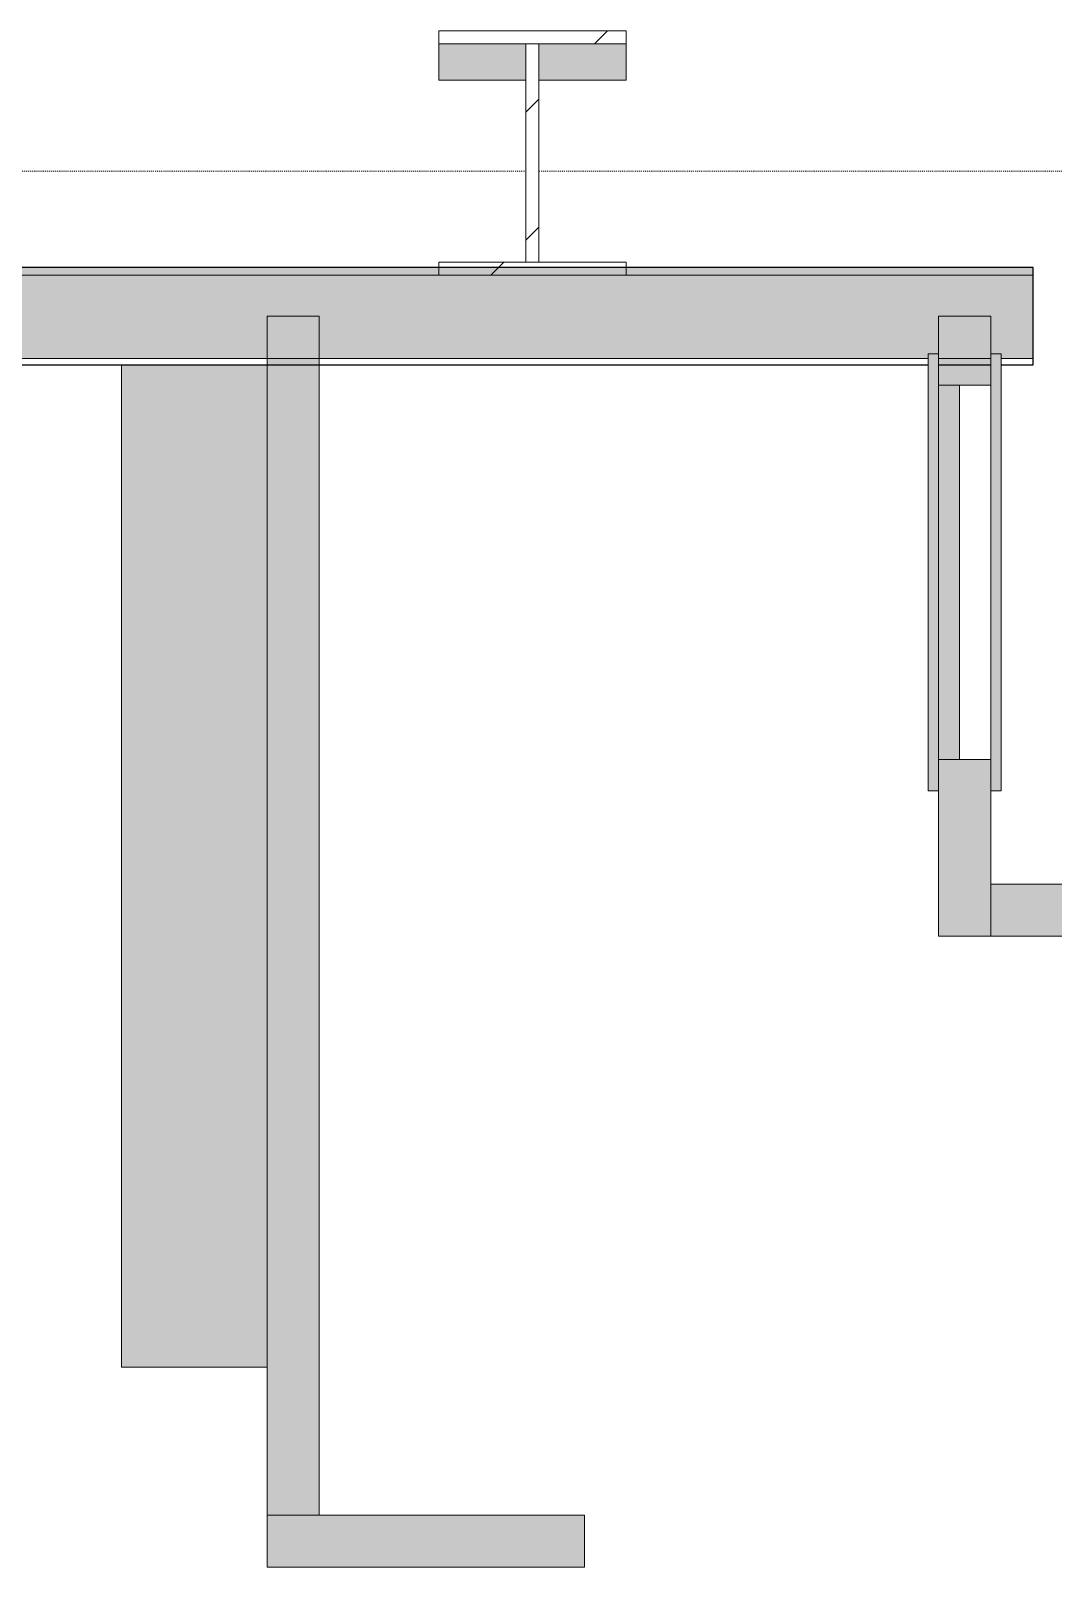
# Model space of a CAD drawing. Header units: inches. Extents: x 20461 to 27285, y -26063 to -19005.
# Drawn here: x 25353.7 to 25451.9, y -22484.3 to -22336.5 of the extents above; entities that cross this region are included whole.
import ezdxf

# ---------------------------------------------------------------- set-up
doc = ezdxf.new("R2010")
doc.units = ezdxf.units.IN
doc.header["$MEASUREMENT"] = 0
doc.linetypes.add('Dash 1_16_', pattern=[0.125, 0.0625, -0.0625])
for name, color, linetype, lineweight in [('A-DOOR', 31, 'Continuous', 9), ('A-FLOR-CLRS', 90, 'Dash 1_16_', 9), ('A-WALL', 113, 'Continuous', 9), ('A-WALL-PATT', 111, 'Continuous', 25), ('I-FURN', 30, 'Continuous', 9), ('L-SITE-WALL', 31, 'Continuous', 9), ('S-COLS', 52, 'Continuous', 9)]:
    doc.layers.add(name, color=color, linetype=linetype, lineweight=lineweight)
pattern_1 = [(45, (0, 0), (-25.342707, 25.342707), []), (45, (0, 38.4), (-25.342707, 25.342707), [])]

# ---------------------------------------------------------------- blocks, each defined once
blk = doc.blocks.new('Furniture 4-Furniture 1-2439-Furniture 1-2439 - Furniture 4-Furniture 1-2439-300458 - 131650-300645-Site Plan - Phase 1')
at = {"layer": 'I-FURN'}
blk.add_hatch(color=8, dxfattribs=at).paths.add_polyline_path([(25362.39, -22465.05), (25376.39, -22465.05), (25376.39, -22368.68), (25362.39, -22368.68), (25362.39, -22444.6)], flags=0)
at = {"layer": 'I-FURN', "color": 7}
for p, q in [((25362.39, -22368.68), (25362.39, -22465.05)), ((25362.39, -22465.05), (25376.39, -22465.05))]:
    blk.add_line(p, q, dxfattribs=at)
blk = doc.blocks.new('36_ x 84_-36_ x 84_-302032 - 186449-300776-Site Plan - Phase 1')
at = {"layer": 'A-DOOR'}
for points in [[(-3, 5.1), (39, 5.1), (39, 6.1), (-3, 6.1)], [(0, 3.1), (36, 3.1), (36, 5.1), (0, 5.1)], [(-3, -0.9), (39, -0.9), (39, 0.1), (-3, 0.1)]]:
    blk.add_hatch(color=8, dxfattribs=at).paths.add_polyline_path(points, flags=0)
at = {"layer": 'A-DOOR', "color": 7}
for p, q in [((-3, 6.1), (39, 6.1)), ((-3, 6.1), (-3, 5.1)), ((39, 6.1), (39, 5.1)), ((39, 5.1), (-3, 5.1)), ((0, 5.1), (0, 3.1)), ((36, 5.1), (36, 3.1)), ((36, 3.1), (0, 3.1)), ((-3, 0.1), (39, 0.1)), ((-3, 0.1), (-3, -0.9)), ((39, 0.1), (39, -0.9)), ((39, -0.9), (-3, -0.9))]:
    blk.add_line(p, q, dxfattribs=at)
blk = doc.blocks.new('Locker Rooms_MASTER_ifc-1-Site Plan - Phase 1')
at = {"layer": 'A-WALL'}
for points in [[(25381.39, -22479.3), (25381.39, -22363.99), (25376.39, -22363.99), (25376.39, -22479.3), (25378.12, -22479.3)], [(25546.36, -22423.63), (25582.85, -22423.63), (25582.85, -22418.63), (25445.93, -22418.63), (25445.93, -22423.63), (25518.32, -22423.63)], [(25406.89, -22484.3), (25406.89, -22479.3), (25376.39, -22479.3), (25376.39, -22484.3), (25378.12, -22484.3)]]:
    blk.add_hatch(color=57, dxfattribs=at).paths.add_polyline_path(points, flags=0)
h = blk.add_hatch(color=57, dxfattribs=at)
h.paths.add_polyline_path([(25445.93, -22423.63), (25445.93, -22406.63), (25440.93, -22406.63), (25440.93, -22423.63), (25442.93, -22423.63)], flags=0)
h.paths.add_polyline_path([(25445.93, -22370.63), (25445.93, -22363.99), (25440.93, -22363.99), (25440.93, -22370.63), (25442.93, -22370.63)], flags=0)
at = {"layer": 'A-WALL', "color": 7}
for p, q in [((25381.39, -22363.99), (25376.39, -22363.99)), ((25376.39, -22363.99), (25376.39, -22479.3)), ((25381.39, -22479.3), (25381.39, -22363.99)), ((25445.93, -22363.99), (25440.93, -22363.99)), ((25440.93, -22363.99), (25440.93, -22367.63)), ((25445.93, -22367.63), (25445.93, -22363.99)), ((25442.93, -22370.63), (25445.93, -22370.63)), ((25445.93, -22406.63), (25442.93, -22406.63)), ((25440.93, -22409.63), (25440.93, -22423.63)), ((25445.93, -22423.63), (25445.93, -22409.63)), ((25582.85, -22418.63), (25445.93, -22418.63)), ((25445.93, -22418.63), (25445.93, -22423.63)), ((25440.93, -22423.63), (25445.93, -22423.63)), ((25445.93, -22423.63), (25582.85, -22423.63)), ((25406.89, -22479.3), (25376.39, -22479.3)), ((25376.39, -22479.3), (25376.39, -22484.3)), ((25376.39, -22479.3), (25381.39, -22479.3)), ((25406.89, -22484.3), (25406.89, -22479.3)), ((25376.39, -22484.3), (25406.89, -22484.3))]:
    blk.add_line(p, q, dxfattribs=at)
at = {"lineweight": 9, "rotation": 90}
blk.add_blockref('36_ x 84_-36_ x 84_-302032 - 186449-300776-Site Plan - Phase 1', (25446.03, -22406.63), dxfattribs=at)
at = {"lineweight": 9}
blk.add_blockref('Furniture 4-Furniture 1-2439-Furniture 1-2439 - Furniture 4-Furniture 1-2439-300458 - 131650-300645-Site Plan - Phase 1', (0, 0), dxfattribs=at)

msp = doc.modelspace()

# ---------------------------------------------------------------- hatches: boundary and pattern name
at = {"layer": 'A-WALL-PATT', "lineweight": 9}
h = msp.add_hatch(dxfattribs=at)
h.set_pattern_fill('FP_6', color=256, style=0, pattern_type=2)
h.set_pattern_definition([(0, (0, 0), (81.92, 20.48), [3.379, -58.061, 3.379, -58.061, -327.68]), (0, (0, 0), (81.92, 20.48), [-122.88, 3.379, -119.501, 3.379, -58.061, -143.36]), (0, (0, 0), (81.92, 20.48), [-307.2, 3.379, -37.581, 3.379, -99.021]), (120, (30.72, 10.24), (-58.6962, 60.704801), [3.379, -58.061, 3.379, -58.061, -327.68]), (120, (30.72, 10.24), (-58.6962, 60.704801), [-122.88, 3.379, -119.501, 3.379, -58.061, -143.36]), (120, (30.72, 10.24), (-58.6962, 60.704801), [-307.2, 3.379, -37.581, 3.379, -99.021]), (240, (40.96, 51.2), (-23.2238, -81.184801), [3.379, -58.061, 3.379, -58.061, -327.68]), (240, (40.96, 51.2), (-23.2238, -81.184801), [-122.88, 3.379, -119.501, 3.379, -58.061, -143.36]), (240, (40.96, 51.2), (-23.2238, -81.184801), [-307.2, 3.379, -37.581, 3.379, -99.021])])
h.paths.add_polyline_path([(25726.390225, -22368.67781), (25726.390225, -22368.05281), (25721.390225, -22368.070208), (25721.390225, -22368.67781)], flags=0)
h.paths.add_polyline_path([(25709.390225, -22368.67781), (25709.390225, -22368.05281), (25583.853841, -22368.05281), (25583.853841, -22368.67781), (25602.434247, -22368.67781)], flags=0)
h.paths.add_polyline_path([(25582.853841, -22368.67781), (25582.853841, -22368.05281), (25577.853841, -22368.05281), (25577.853841, -22368.67781)], flags=0)
h.paths.add_polyline_path([(25576.853841, -22368.67781), (25576.853841, -22368.05281), (25546.765225, -22368.05281), (25546.765225, -22368.67781)], flags=0)
h.paths.add_polyline_path([(25450.015225, -22368.67781), (25450.015225, -22368.05281), (25446.92661, -22368.059714), (25446.92661, -22368.67781)], flags=0)
h.paths.add_polyline_path([(25445.92661, -22368.67781), (25445.92661, -22368.05281), (25440.92661, -22368.073125), (25440.92661, -22368.67781)], flags=0)
h.paths.add_polyline_path([(25439.92661, -22368.67781), (25439.92661, -22368.05281), (25314.390225, -22368.05281), (25314.390225, -22368.67781), (25378.122247, -22368.67781)], flags=0)
h.paths.add_polyline_path([(25302.390225, -22368.67781), (25302.390225, -22368.05281), (25170.390225, -22368.05281), (25170.390225, -22368.67781), (25265.966247, -22368.67781)], flags=0)
h.paths.add_polyline_path([(25105.890225, -22368.67781), (25105.890225, -22368.05281), (24978.890225, -22368.05281), (24978.890225, -22368.67781), (25041.654247, -22368.67781)], flags=0)
h.paths.add_polyline_path([(24973.890225, -22368.67781), (24973.890225, -22368.05281), (24937.890225, -22368.05281), (24937.890225, -22368.67781)], flags=0)
h.paths.add_polyline_path([(24865.890225, -22368.67781), (24865.890225, -22368.05281), (24630.890225, -22368.05281), (24630.890225, -22368.67781)], flags=0)
at = {"layer": 'L-SITE-WALL'}
h = msp.add_hatch(color=256, dxfattribs=at)
h.paths.add_polyline_path([(25726.390225, -22360.05281), (25726.390225, -22359.30281), (25546.765225, -22359.30281), (25546.765225, -22360.05281), (25714.590247, -22360.05281)], flags=0)
h.paths.add_polyline_path([(25450.015225, -22360.05281), (25450.015225, -22359.30281), (25165.390225, -22359.30281), (25165.390225, -22360.05281), (25378.122247, -22360.05281)], flags=0)
h.paths.add_polyline_path([(25110.890225, -22360.05281), (25110.890225, -22359.30281), (24937.890225, -22359.30281), (24937.890225, -22360.05281), (25041.654247, -22360.05281)], flags=0)
h.paths.add_polyline_path([(24865.890225, -22360.05281), (24865.890225, -22359.30281), (24625.890225, -22359.30281), (24625.890225, -22360.05281), (24630.890225, -22360.05281)], flags=0)
at = {"layer": 'L-SITE-WALL', "lineweight": 5}
h = msp.add_hatch(color=256, dxfattribs=at)
h.paths.add_polyline_path([(25726.390225, -22368.05281), (25726.390225, -22360.05281), (25546.765225, -22360.05281), (25546.765225, -22368.05281), (25576.853841, -22368.05281), (25576.853841, -22367.630935), (25577.853841, -22367.630935), (25577.853841, -22368.05281), (25582.853841, -22368.05281), (25582.853841, -22367.630935), (25583.853841, -22367.630935), (25583.853841, -22368.05281), (25709.390225, -22368.05281), (25709.390225, -22367.30281), (25721.390225, -22367.30281), (25721.390225, -22368.05281)], flags=0)
h.paths.add_polyline_path([(25450.015225, -22368.05281), (25450.015225, -22360.05281), (25165.390225, -22360.05281), (25165.390225, -22368.05281), (25302.390225, -22368.05281), (25302.390225, -22367.30281), (25314.390225, -22367.30281), (25314.390225, -22368.05281), (25439.92661, -22368.05281), (25439.92661, -22367.630935), (25440.92661, -22367.630935), (25440.92661, -22368.05281), (25445.92661, -22368.05281), (25445.92661, -22367.630935), (25446.92661, -22367.630935), (25446.92661, -22368.05281)], flags=0)
h.paths.add_polyline_path([(25110.890225, -22368.05281), (25110.890225, -22360.05281), (24937.890225, -22360.05281), (24937.890225, -22368.05281), (25105.890225, -22368.05281)], flags=0)
h.paths.add_polyline_path([(24865.890225, -22368.05281), (24865.890225, -22360.05281), (24630.890225, -22360.05281), (24630.890225, -22368.05281)], flags=0)
at = {"layer": 'S-COLS'}
h = msp.add_hatch(dxfattribs=at)
h.set_pattern_fill('FP_1', color=256, style=0, pattern_type=2)
h.set_pattern_definition(pattern_1)
h.paths.add_polyline_path([(25410.890225, -22337.802767), (25410.890225, -22336.549442), (25392.890225, -22336.549442), (25392.890225, -22337.802767)], flags=0)
at = {"layer": 'S-COLS', "lineweight": 5}
h = msp.add_hatch(color=256, dxfattribs=at)
h.paths.add_polyline_path([(25401.265225, -22341.306135), (25401.265225, -22337.802767), (25392.890225, -22337.802767), (25392.890225, -22341.306135)], flags=0)
h.paths.add_polyline_path([(25410.890225, -22341.306135), (25410.890225, -22337.802767), (25402.515225, -22337.802767), (25402.515225, -22341.306135)], flags=0)
at = {"layer": 'S-COLS'}
h = msp.add_hatch(dxfattribs=at)
h.set_pattern_fill('FP_1', color=256, style=0, pattern_type=2)
h.set_pattern_definition(pattern_1)
h.paths.add_polyline_path([(25402.515225, -22358.80281), (25402.515225, -22337.802767), (25401.265225, -22337.802767), (25401.265225, -22358.80281)], flags=0)
h = msp.add_hatch(dxfattribs=at)
h.set_pattern_fill('FP_1', color=256, style=0, pattern_type=2)
h.set_pattern_definition(pattern_1)
h.paths.add_polyline_path([(25410.890225, -22360.05281), (25410.890225, -22358.80281), (25392.890225, -22358.80281), (25392.890225, -22360.05281)], flags=0)

# ---------------------------------------------------------------- linework, layer by layer
at = {"layer": 'A-FLOR-CLRS'}
for p, q in [((25113.015225, -22350.05281), (25401.265225, -22350.05281)), ((25402.515225, -22350.05281), (25690.765225, -22350.05281))]:
    msp.add_line(p, q, dxfattribs=at)
at = {"layer": 'A-WALL'}
for p, q in [((25165.390225, -22360.05281), (25450.015225, -22360.05281)), ((25314.390225, -22368.05281), (25439.92661, -22368.05281)), ((25440.92661, -22368.05281), (25445.92661, -22368.05281)), ((25446.92661, -22368.05281), (25450.015225, -22368.05281))]:
    msp.add_line(p, q, dxfattribs=at)
at = {"layer": 'L-SITE-WALL', "lineweight": 25}
for p, q in [((25450.015225, -22359.30281), (25165.390225, -22359.30281)), ((25450.015225, -22368.67781), (25450.015225, -22359.30281)), ((25314.390225, -22368.67781), (25439.92661, -22368.67781)), ((25440.92661, -22368.67781), (25445.92661, -22368.67781)), ((25446.92661, -22368.67781), (25450.015225, -22368.67781))]:
    msp.add_line(p, q, dxfattribs=at)
at = {"layer": 'S-COLS', "lineweight": 15}
for p, q in [((25410.890225, -22336.549442), (25392.890225, -22336.549442)), ((25392.890225, -22336.549442), (25392.890225, -22337.802767)), ((25410.890225, -22337.802767), (25410.890225, -22336.549442)), ((25392.890225, -22337.802767), (25410.890225, -22337.802767)), ((25402.515225, -22337.802767), (25401.265225, -22337.802767)), ((25401.265225, -22337.802767), (25401.265225, -22358.80281)), ((25402.515225, -22358.80281), (25402.515225, -22337.802767)), ((25392.890225, -22358.80281), (25392.890225, -22360.05281)), ((25410.890225, -22358.80281), (25392.890225, -22358.80281)), ((25401.265225, -22358.80281), (25402.515225, -22358.80281)), ((25410.890225, -22360.05281), (25410.890225, -22358.80281)), ((25392.890225, -22360.05281), (25410.890225, -22360.05281))]:
    msp.add_line(p, q, dxfattribs=at)
at = {"layer": 'S-COLS'}
for p, q in [((25392.890225, -22337.802767), (25392.890225, -22341.306135)), ((25410.890225, -22337.802767), (25410.890225, -22341.306135)), ((25401.265225, -22341.306135), (25392.890225, -22341.306135)), ((25410.890225, -22341.306135), (25402.515225, -22341.306135))]:
    msp.add_line(p, q, dxfattribs=at)

# ---------------------------------------------------------------- block references
at = {"lineweight": 5}
msp.add_blockref('Locker Rooms_MASTER_ifc-1-Site Plan - Phase 1', (0, 0), dxfattribs=at)

doc.saveas('drawing.dxf')
